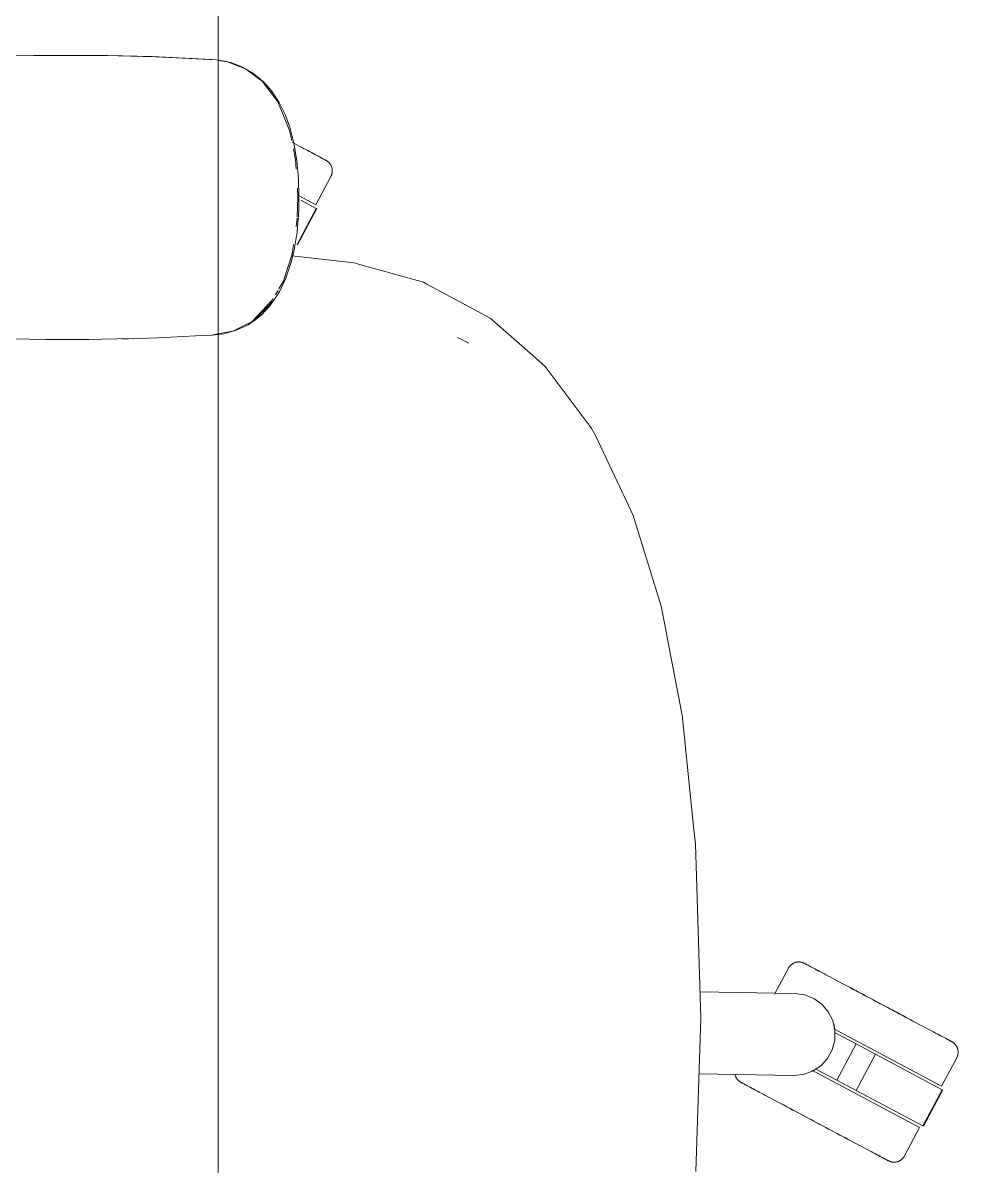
# Model space of a CAD drawing. Header units: millimetres. Extents: x 155927 to 326028, y -36033 to 97293.
# Drawn here: x 168436.9 to 168755.7, y 25508 to 25897.9 of the extents above; entities that cross this region are included whole.
import ezdxf

# ---------------------------------------------------------------- set-up
doc = ezdxf.new("R2010")
doc.units = ezdxf.units.MM
doc.header["$MEASUREMENT"] = 0
doc.layers.add('G-IMPT', color=8, linetype='CONTINUOUS', lineweight=9)
doc.layers.add('I-FURN', color=8, linetype='CONTINUOUS', lineweight=9)

msp = doc.modelspace()

# ---------------------------------------------------------------- linework, layer by layer
at = {"layer": 'G-IMPT'}
for p, q in [((168440.6, 25886.77), (168432.18, 25886.6)), ((168440.6, 25886.77), (168451.39, 25886.86)), ((168440.6, 25886.77), (168460.78, 25886.81)), ((168440.6, 25886.77), (168470.62, 25886.65)), ((168470.62, 25886.65), (168451.39, 25886.86)), ((168460.67, 25886.77), (168462.82, 25886.79)), ((168460.78, 25886.81), (168470.62, 25886.65)), ((168460.78, 25886.81), (168482.18, 25886.31)), ((168460.78, 25886.81), (168480.97, 25886.35)), ((168462.82, 25886.79), (168464.73, 25886.72)), ((168470.62, 25886.65), (168482.18, 25886.31)), ((168482.18, 25886.31), (168480.97, 25886.35)), ((168480.97, 25886.35), (168502.75, 25885.26)), ((168480.97, 25886.35), (168501.15, 25885.37)), ((168482.18, 25886.31), (168502.75, 25885.26)), ((168498.92, 25885.46), (168501.15, 25885.37)), ((168502.75, 25885.26), (168501.15, 25885.37)), ((168502.75, 25885.26), (168504.4, 25885.01)), ((168506.62, 25884.55), (168503.45, 25885.03)), ((168506.8, 25884.57), (168504.4, 25885.01)), ((168506.62, 25884.55), (168512.81, 25882.14)), ((168506.8, 25884.57), (168508.14, 25884.2)), ((168511.79, 25882.8), (168508.14, 25884.2)), ((168511.79, 25882.8), (168515.22, 25880.85)), ((168512.81, 25882.14), (168518.44, 25877.97)), ((168515.22, 25880.85), (168518.96, 25877.77)), ((168518.44, 25877.97), (168523.66, 25871.18)), ((168521.63, 25874.73), (168518.96, 25877.77)), ((168524.28, 25870.68), (168521.63, 25874.73)), ((168523.66, 25871.18), (168525.5, 25866.79)), ((168524.28, 25870.68), (168526.26, 25866.61)), ((168527.82, 25861.16), (168525.5, 25866.79)), ((168527.85, 25862.28), (168526.26, 25866.61)), ((168527.82, 25861.16), (168528.53, 25857.7)), ((168527.85, 25862.28), (168529.28, 25856.8)), ((168529.1, 25854.95), (168529.86, 25851.2)), ((168530.28, 25850.86), (168529.28, 25856.8)), ((168529.86, 25851.2), (168530.06, 25848)), ((168530.28, 25850.86), (168530.84, 25844.71)), ((168531.02, 25838.37), (168530.84, 25844.71)), ((168530.46, 25841.48), (168530.65, 25838.37)), ((168530.43, 25831.7), (168530.65, 25838.37)), ((168530.93, 25833.87), (168531.02, 25838.37)), ((168530.93, 25833.87), (168530.36, 25826.55)), ((168530.42, 25831.21), (168530.03, 25828.43)), ((168529.24, 25819.79), (168530.36, 25826.55)), ((168528.27, 25815.86), (168529.24, 25819.79)), ((168529.16, 25822.24), (168528.69, 25818.95)), ((168528.69, 25818.95), (168525.66, 25809.56)), ((168528.27, 25815.86), (168526.53, 25810.78)), ((168528.57, 25818.44), (168549.85, 25816.03)), ((168552.11, 25815.39), (168549.85, 25816.03)), ((168552.11, 25815.39), (168573.46, 25809.39)), ((168525.66, 25809.56), (168524.2, 25807.11)), ((168526.53, 25810.78), (168524.32, 25806.14)), ((168573.46, 25809.39), (168574.57, 25808.79)), ((168574.57, 25808.79), (168585.81, 25802.78)), ((168521.07, 25801.31), (168523.51, 25804.77)), ((168523.92, 25806.64), (168523.05, 25805.2)), ((168524.32, 25806.14), (168523.51, 25804.77)), ((168521.89, 25803.34), (168514.99, 25795.95)), ((168520.7, 25801.26), (168514.99, 25795.95)), ((168520.48, 25801.72), (168517.4, 25798.18)), ((168518.2, 25798.27), (168521.07, 25801.31)), ((168521.89, 25803.34), (168520.61, 25801.87)), ((168522.23, 25803.81), (168520.7, 25801.26)), ((168585.81, 25802.78), (168596.24, 25797.2)), ((168513.66, 25794.93), (168516.88, 25797.13)), ((168514.99, 25795.95), (168517.4, 25798.18)), ((168518.2, 25798.27), (168516.88, 25797.13)), ((168596.91, 25796.61), (168596.24, 25797.2)), ((168611.69, 25783.59), (168596.91, 25796.61)), ((168508.5, 25792.75), (168503.45, 25791.8)), ((168505.38, 25791.87), (168509.34, 25792.94)), ((168512.75, 25794.85), (168508.5, 25792.75)), ((168513.66, 25794.93), (168509.34, 25792.94)), ((168512.75, 25794.85), (168514.99, 25795.95)), ((168439.24, 25790), (168426.93, 25790.3)), ((168439.24, 25790), (168444.71, 25789.93)), ((168459.42, 25789.92), (168444.71, 25789.93)), ((168463.94, 25789.97), (168459.42, 25789.92)), ((168463.94, 25789.97), (168479.6, 25790.35)), ((168470.66, 25790.15), (168472.88, 25790.15)), ((168476.2, 25790.29), (168472.88, 25790.15)), ((168479.6, 25790.35), (168483.15, 25790.48)), ((168495.71, 25791.09), (168483.15, 25790.48)), ((168495.71, 25791.09), (168501.37, 25791.37)), ((168503.45, 25791.8), (168501.15, 25791.37)), ((168501.37, 25791.37), (168503.45, 25791.63)), ((168503.45, 25791.63), (168505.38, 25791.87)), ((168586.65, 25789.76), (168585.05, 25790.54)), ((168588.94, 25788.59), (168585.05, 25790.54)), ((168588.94, 25788.59), (168586.65, 25789.76)), ((168611.69, 25783.59), (168614.95, 25780.72)), ((168615.68, 25779.75), (168614.95, 25780.72)), ((168630.25, 25760.26), (168615.68, 25779.75)), ((168630.25, 25760.26), (168630.71, 25759.49)), ((168630.71, 25759.49), (168631.65, 25757.91)), ((168632.07, 25757.2), (168631.65, 25757.91)), ((168632.07, 25757.2), (168641.34, 25737.56)), ((168641.34, 25737.56), (168641.77, 25736.64)), ((168644.96, 25729.88), (168641.77, 25736.64)), ((168644.96, 25729.88), (168650.28, 25712.61)), ((168650.28, 25712.61), (168654.48, 25699)), ((168654.48, 25699), (168655.93, 25691.4)), ((168656.64, 25687.73), (168655.93, 25691.4)), ((168656.64, 25687.73), (168661.51, 25662.35)), ((168661.59, 25661.89), (168661.51, 25662.35)), ((168661.59, 25661.89), (168665.42, 25624.9)), ((168665.42, 25624.9), (168666.15, 25617.83)), ((168666.37, 25610.57), (168666.15, 25617.83)), ((168667.99, 25558.41), (168666.37, 25610.57)), ((168666.28, 25506.23), (168667.99, 25558.41))]:
    msp.add_line(p, q, dxfattribs=at)
at = {"layer": 'I-FURN'}
for p, q in [((168503.45, 26302.83), (168503.45, 24902.83)), ((168503.45, 24902.83), (168503.45, 26302.83)), ((168529.51, 25856.67), (168528.67, 25857.12)), ((168530.32, 25856.24), (168529.51, 25856.67)), ((168531.11, 25855.82), (168530.32, 25856.24)), ((168531.87, 25855.42), (168531.11, 25855.82)), ((168532.6, 25855.03), (168531.87, 25855.42)), ((168533.31, 25854.65), (168532.6, 25855.03)), ((168533.99, 25854.29), (168533.31, 25854.65)), ((168534.64, 25853.95), (168533.99, 25854.29)), ((168535.25, 25853.62), (168534.64, 25853.95)), ((168535.84, 25853.31), (168535.25, 25853.62)), ((168535.52, 25853.47), (168536.09, 25853.17)), ((168536.39, 25853.02), (168535.84, 25853.31)), ((168536.09, 25853.17), (168536.63, 25852.89)), ((168536.9, 25852.74), (168536.39, 25853.02)), ((168536.63, 25852.89), (168537.13, 25852.62)), ((168537.39, 25852.48), (168536.9, 25852.74)), ((168537.13, 25852.62), (168537.6, 25852.37)), ((168537.83, 25852.25), (168537.39, 25852.48)), ((168537.6, 25852.37), (168538.03, 25852.14)), ((168538.24, 25852.03), (168537.83, 25852.25)), ((168538.03, 25852.14), (168538.42, 25851.94)), ((168538.61, 25851.83), (168538.24, 25852.03)), ((168538.42, 25851.94), (168538.77, 25851.75)), ((168538.95, 25851.65), (168538.61, 25851.83)), ((168538.77, 25851.75), (168539.09, 25851.58)), ((168539.25, 25851.49), (168538.95, 25851.65)), ((168539.09, 25851.58), (168539.37, 25851.43)), ((168539.51, 25851.36), (168539.25, 25851.49)), ((168539.37, 25851.43), (168539.61, 25851.3)), ((168539.73, 25851.24), (168539.51, 25851.36)), ((168539.61, 25851.3), (168539.81, 25851.19)), ((168539.91, 25851.14), (168539.73, 25851.24)), ((168539.81, 25851.19), (168539.97, 25851.11)), ((168540.05, 25851.07), (168539.91, 25851.14)), ((168539.97, 25851.11), (168540.1, 25851.04)), ((168540.15, 25851.02), (168540.05, 25851.07)), ((168540.1, 25851.04), (168540.18, 25851)), ((168540.21, 25850.98), (168540.15, 25851.02)), ((168540.18, 25851), (168540.22, 25850.98)), ((168540.23, 25850.97), (168540.21, 25850.98)), ((168540.22, 25850.98), (168540.23, 25850.97)), ((168540.23, 25850.97), (168540.37, 25850.9)), ((168540.37, 25850.9), (168540.5, 25850.81)), ((168540.5, 25850.81), (168540.64, 25850.72)), ((168540.64, 25850.72), (168540.77, 25850.63)), ((168540.77, 25850.63), (168540.9, 25850.53)), ((168540.9, 25850.53), (168541.02, 25850.42)), ((168541.02, 25850.42), (168541.14, 25850.31)), ((168541.14, 25850.31), (168541.25, 25850.2)), ((168541.25, 25850.2), (168541.36, 25850.08)), ((168541.36, 25850.08), (168541.46, 25849.96)), ((168541.46, 25849.96), (168541.56, 25849.83)), ((168541.56, 25849.83), (168541.66, 25849.7)), ((168541.66, 25849.7), (168541.74, 25849.56)), ((168541.74, 25849.56), (168541.83, 25849.43)), ((168541.83, 25849.43), (168541.91, 25849.28)), ((168541.91, 25849.28), (168541.98, 25849.14)), ((168541.98, 25849.14), (168542.04, 25848.99)), ((168542.04, 25848.99), (168542.1, 25848.84)), ((168542.1, 25848.84), (168542.16, 25848.69)), ((168542.16, 25848.69), (168542.21, 25848.54)), ((168542.21, 25848.54), (168542.25, 25848.38)), ((168542.25, 25848.38), (168542.28, 25848.22)), ((168542.28, 25848.22), (168542.31, 25848.07)), ((168542.31, 25848.07), (168542.33, 25847.91)), ((168542.33, 25847.91), (168542.35, 25847.75)), ((168542.35, 25847.1), (168542.34, 25846.94)), ((168542.35, 25847.75), (168542.36, 25847.58)), ((168542.36, 25847.26), (168542.35, 25847.1)), ((168542.36, 25847.58), (168542.36, 25847.42)), ((168542.36, 25847.42), (168542.36, 25847.26)), ((168536.74, 25835.84), (168541.89, 25845.52)), ((168541.91, 25845.56), (168541.89, 25845.52)), ((168541.98, 25845.71), (168541.91, 25845.56)), ((168542.05, 25845.85), (168541.98, 25845.71)), ((168542.11, 25846), (168542.05, 25845.85)), ((168542.16, 25846.16), (168542.11, 25846)), ((168542.21, 25846.31), (168542.16, 25846.16)), ((168542.25, 25846.47), (168542.21, 25846.31)), ((168542.29, 25846.62), (168542.25, 25846.47)), ((168542.31, 25846.78), (168542.29, 25846.62)), ((168542.34, 25846.94), (168542.31, 25846.78)), ((168531.11, 25838.83), (168536.74, 25835.84)), ((168531.64, 25837.42), (168536.93, 25834.61)), ((168536.93, 25834.61), (168530.35, 25822.25)), ((168530.53, 25822.15), (168537.1, 25834.52)), ((168530.35, 25822.25), (168530.26, 25822.3)), ((168697.86, 25575.49), (168693.16, 25566.65)), ((168697.86, 25575.49), (168697.94, 25575.63)), ((168697.94, 25575.63), (168698.02, 25575.77)), ((168698.02, 25575.77), (168698.11, 25575.91)), ((168698.11, 25575.91), (168698.21, 25576.04)), ((168698.21, 25576.04), (168698.31, 25576.16)), ((168698.31, 25576.16), (168698.41, 25576.28)), ((168698.41, 25576.28), (168698.52, 25576.4)), ((168698.52, 25576.4), (168698.64, 25576.52)), ((168698.64, 25576.52), (168698.75, 25576.63)), ((168698.75, 25576.63), (168698.88, 25576.73)), ((168698.88, 25576.73), (168699, 25576.83)), ((168699, 25576.83), (168699.14, 25576.92)), ((168699.14, 25576.92), (168699.27, 25577.01)), ((168699.27, 25577.01), (168699.41, 25577.09)), ((168699.41, 25577.09), (168699.55, 25577.17)), ((168699.55, 25577.17), (168699.69, 25577.24)), ((168699.69, 25577.24), (168699.84, 25577.31)), ((168699.84, 25577.31), (168699.99, 25577.37)), ((168699.99, 25577.37), (168700.14, 25577.42)), ((168700.14, 25577.42), (168700.3, 25577.47)), ((168700.3, 25577.47), (168700.45, 25577.51)), ((168700.45, 25577.51), (168700.61, 25577.55)), ((168700.61, 25577.55), (168700.77, 25577.58)), ((168700.77, 25577.58), (168700.93, 25577.6)), ((168700.93, 25577.6), (168701.09, 25577.62)), ((168701.09, 25577.62), (168701.25, 25577.63)), ((168701.25, 25577.63), (168701.41, 25577.63)), ((168701.41, 25577.63), (168701.57, 25577.63)), ((168701.57, 25577.63), (168701.73, 25577.62)), ((168701.73, 25577.62), (168701.89, 25577.6)), ((168701.89, 25577.6), (168702.05, 25577.58)), ((168702.05, 25577.58), (168702.21, 25577.55)), ((168702.21, 25577.55), (168702.37, 25577.52)), ((168702.37, 25577.52), (168702.52, 25577.48)), ((168702.52, 25577.48), (168702.68, 25577.43)), ((168702.68, 25577.43), (168702.83, 25577.38)), ((168702.83, 25577.38), (168702.98, 25577.32)), ((168702.98, 25577.32), (168703.13, 25577.25)), ((168703.13, 25577.25), (168703.27, 25577.18)), ((168703.27, 25577.18), (168703.31, 25577.16)), ((168703.31, 25577.16), (168703.33, 25577.15)), ((168703.32, 25577.16), (168703.31, 25577.16)), ((168703.36, 25577.13), (168703.32, 25577.16)), ((168703.33, 25577.15), (168703.39, 25577.12)), ((168703.44, 25577.09), (168703.36, 25577.13)), ((168703.39, 25577.12), (168703.49, 25577.06)), ((168703.56, 25577.03), (168703.44, 25577.09)), ((168703.49, 25577.06), (168703.63, 25576.99)), ((168703.72, 25576.94), (168703.56, 25577.03)), ((168703.63, 25576.99), (168703.81, 25576.89)), ((168703.93, 25576.83), (168703.72, 25576.94)), ((168703.81, 25576.89), (168704.03, 25576.78)), ((168704.17, 25576.7), (168703.93, 25576.83)), ((168704.03, 25576.78), (168704.29, 25576.64)), ((168704.45, 25576.56), (168704.17, 25576.7)), ((168704.29, 25576.64), (168704.59, 25576.48)), ((168704.76, 25576.39), (168704.45, 25576.56)), ((168704.59, 25576.48), (168704.92, 25576.3)), ((168705.12, 25576.2), (168704.76, 25576.39)), ((168704.92, 25576.3), (168705.29, 25576.1)), ((168705.51, 25575.99), (168705.12, 25576.2)), ((168705.29, 25576.1), (168705.7, 25575.89)), ((168705.94, 25575.76), (168705.51, 25575.99)), ((168705.7, 25575.89), (168706.15, 25575.65)), ((168706.41, 25575.51), (168705.94, 25575.76)), ((168706.15, 25575.65), (168706.63, 25575.39)), ((168706.91, 25575.25), (168706.41, 25575.51)), ((168706.63, 25575.39), (168707.15, 25575.12)), ((168707.44, 25574.96), (168706.91, 25575.25)), ((168707.15, 25575.12), (168707.7, 25574.83)), ((168708.01, 25574.66), (168707.44, 25574.96)), ((168707.7, 25574.83), (168708.29, 25574.51)), ((168708.61, 25574.34), (168708.01, 25574.66)), ((168709.25, 25574), (168708.61, 25574.34)), ((168709.91, 25573.65), (168709.25, 25574)), ((168710.61, 25573.28), (168709.91, 25573.65)), ((168711.33, 25572.9), (168710.61, 25573.28)), ((168712.08, 25572.5), (168711.33, 25572.9)), ((168712.85, 25572.09), (168712.08, 25572.5)), ((168713.65, 25571.66), (168712.85, 25572.09)), ((168714.48, 25571.22), (168713.65, 25571.66)), ((168714.03, 25571.46), (168714.87, 25571.02)), ((168715.33, 25570.77), (168714.48, 25571.22)), ((168714.87, 25571.02), (168715.72, 25570.56)), ((168716.19, 25570.31), (168715.33, 25570.77)), ((168715.72, 25570.56), (168716.6, 25570.09)), ((168717.08, 25569.84), (168716.19, 25570.31)), ((168667.71, 25567.43), (168700.05, 25566.87)), ((168700.05, 25566.87), (168703.39, 25566.4)), ((168703.39, 25566.4), (168706.52, 25565.15)), ((168716.6, 25570.09), (168717.5, 25569.62)), ((168717.99, 25569.36), (168717.08, 25569.84)), ((168717.5, 25569.62), (168718.41, 25569.13)), ((168718.91, 25568.87), (168717.99, 25569.36)), ((168718.41, 25569.13), (168719.34, 25568.64)), ((168719.85, 25568.37), (168718.91, 25568.87)), ((168719.34, 25568.64), (168720.28, 25568.14)), ((168720.8, 25567.86), (168719.85, 25568.37)), ((168720.28, 25568.14), (168721.24, 25567.63)), ((168721.76, 25567.35), (168720.8, 25567.86)), ((168721.24, 25567.63), (168722.21, 25567.11)), ((168722.74, 25566.83), (168721.76, 25567.35)), ((168722.21, 25567.11), (168723.19, 25566.59)), ((168723.72, 25566.31), (168722.74, 25566.83)), ((168723.19, 25566.59), (168724.18, 25566.07)), ((168706.52, 25565.15), (168709.26, 25563.19)), ((168709.26, 25563.19), (168711.46, 25560.63)), ((168724.71, 25565.78), (168723.72, 25566.31)), ((168724.18, 25566.07), (168725.17, 25565.54)), ((168725.71, 25565.25), (168724.71, 25565.78)), ((168725.17, 25565.54), (168726.17, 25565.01)), ((168726.71, 25564.72), (168725.71, 25565.25)), ((168726.17, 25565.01), (168727.17, 25564.47)), ((168727.71, 25564.18), (168726.71, 25564.72)), ((168727.17, 25564.47), (168728.18, 25563.94)), ((168728.72, 25563.65), (168727.71, 25564.18)), ((168728.18, 25563.94), (168729.18, 25563.4)), ((168729.72, 25563.12), (168728.72, 25563.65)), ((168729.18, 25563.4), (168730.19, 25562.87)), ((168730.73, 25562.58), (168729.72, 25563.12)), ((168730.19, 25562.87), (168731.19, 25562.34)), ((168731.73, 25562.05), (168730.73, 25562.58)), ((168711.46, 25560.63), (168712.97, 25557.61)), ((168731.19, 25562.34), (168732.18, 25561.81)), ((168732.72, 25561.52), (168731.73, 25562.05)), ((168732.18, 25561.81), (168733.18, 25561.28)), ((168733.71, 25561), (168732.72, 25561.52)), ((168733.18, 25561.28), (168734.16, 25560.76)), ((168734.69, 25560.48), (168733.71, 25561)), ((168734.16, 25560.76), (168735.13, 25560.24)), ((168735.66, 25559.96), (168734.69, 25560.48)), ((168735.13, 25560.24), (168736.1, 25559.73)), ((168736.61, 25559.45), (168735.66, 25559.96)), ((168736.1, 25559.73), (168737.05, 25559.22)), ((168737.56, 25558.95), (168736.61, 25559.45)), ((168737.05, 25559.22), (168737.99, 25558.72)), ((168738.49, 25558.46), (168737.56, 25558.95)), ((168737.99, 25558.72), (168738.91, 25558.23)), ((168712.97, 25557.61), (168713.72, 25554.32)), ((168713.38, 25554.82), (168750.1, 25535.29)), ((168739.4, 25557.97), (168738.49, 25558.46)), ((168738.91, 25558.23), (168739.81, 25557.75)), ((168740.3, 25557.49), (168739.4, 25557.97)), ((168741.17, 25557.03), (168740.3, 25557.49)), ((168742.03, 25556.57), (168741.17, 25557.03)), ((168742.86, 25556.13), (168742.03, 25556.57)), ((168743.68, 25555.7), (168742.86, 25556.13)), ((168744.46, 25555.28), (168743.68, 25555.7)), ((168745.23, 25554.87), (168744.46, 25555.28)), ((168745.96, 25554.48), (168745.23, 25554.87)), ((168713.66, 25550.95), (168712.8, 25547.69)), ((168713.72, 25554.32), (168713.66, 25550.95)), ((168713.79, 25553.47), (168720.94, 25549.67)), ((168746.67, 25554.11), (168745.96, 25554.48)), ((168747.35, 25553.75), (168746.67, 25554.11)), ((168747.99, 25553.4), (168747.35, 25553.75)), ((168748.61, 25553.07), (168747.99, 25553.4)), ((168749.19, 25552.76), (168748.61, 25553.07)), ((168748.88, 25552.93), (168749.45, 25552.63)), ((168749.75, 25552.47), (168749.19, 25552.76)), ((168749.45, 25552.63), (168749.99, 25552.34)), ((168750.26, 25552.19), (168749.75, 25552.47)), ((168749.99, 25552.34), (168750.49, 25552.07)), ((168750.74, 25551.94), (168750.26, 25552.19)), ((168750.49, 25552.07), (168750.95, 25551.83)), ((168751.19, 25551.7), (168750.74, 25551.94)), ((168750.95, 25551.83), (168751.38, 25551.6)), ((168751.6, 25551.48), (168751.19, 25551.7)), ((168751.38, 25551.6), (168751.78, 25551.39)), ((168751.97, 25551.29), (168751.6, 25551.48)), ((168751.78, 25551.39), (168752.13, 25551.2)), ((168752.31, 25551.11), (168751.97, 25551.29)), ((168752.13, 25551.2), (168752.45, 25551.03)), ((168752.61, 25550.95), (168752.31, 25551.11)), ((168752.45, 25551.03), (168752.73, 25550.88)), ((168752.86, 25550.81), (168752.61, 25550.95)), ((168752.73, 25550.88), (168752.97, 25550.76)), ((168753.08, 25550.69), (168752.86, 25550.81)), ((168712.8, 25547.69), (168711.18, 25544.73)), ((168720.94, 25549.67), (168714.36, 25537.31)), ((168720.94, 25549.67), (168727.58, 25546.14)), ((168752.97, 25550.76), (168753.17, 25550.65)), ((168753.26, 25550.6), (168753.08, 25550.69)), ((168753.17, 25550.65), (168753.33, 25550.56)), ((168753.4, 25550.52), (168753.26, 25550.6)), ((168753.33, 25550.56), (168753.46, 25550.5)), ((168753.5, 25550.47), (168753.4, 25550.52)), ((168753.46, 25550.5), (168753.54, 25550.45)), ((168753.57, 25550.44), (168753.5, 25550.47)), ((168753.54, 25550.45), (168753.58, 25550.43)), ((168753.59, 25550.43), (168753.57, 25550.44)), ((168753.58, 25550.43), (168753.59, 25550.43)), ((168753.59, 25550.43), (168753.73, 25550.35)), ((168753.73, 25550.35), (168753.86, 25550.27)), ((168753.86, 25550.27), (168754, 25550.18)), ((168754, 25550.18), (168754.13, 25550.08)), ((168754.13, 25550.08), (168754.25, 25549.98)), ((168754.25, 25549.98), (168754.38, 25549.88)), ((168754.38, 25549.88), (168754.49, 25549.77)), ((168754.49, 25549.77), (168754.61, 25549.65)), ((168754.61, 25549.65), (168754.72, 25549.53)), ((168754.72, 25549.53), (168754.82, 25549.41)), ((168754.82, 25549.41), (168754.92, 25549.28)), ((168754.92, 25549.28), (168755.01, 25549.15)), ((168755.01, 25549.15), (168755.1, 25549.02)), ((168755.1, 25549.02), (168755.19, 25548.88)), ((168755.19, 25548.88), (168755.26, 25548.74)), ((168755.26, 25548.74), (168755.34, 25548.59)), ((168755.34, 25548.59), (168755.4, 25548.45)), ((168755.4, 25548.45), (168755.46, 25548.3)), ((168755.46, 25548.3), (168755.52, 25548.15)), ((168755.52, 25548.15), (168755.56, 25547.99)), ((168755.56, 25547.99), (168755.61, 25547.84)), ((168755.61, 25547.84), (168755.64, 25547.68)), ((168755.64, 25547.68), (168755.67, 25547.52)), ((168755.67, 25547.52), (168755.69, 25547.36)), ((168755.69, 25547.36), (168755.71, 25547.2)), ((168755.71, 25547.2), (168755.72, 25547.04)), ((168755.72, 25547.04), (168755.72, 25546.88)), ((168755.72, 25546.88), (168755.72, 25546.72)), ((168711.18, 25544.73), (168708.9, 25542.24)), ((168727.58, 25546.14), (168721, 25533.77)), ((168727.58, 25546.14), (168750.29, 25534.06)), ((168750.1, 25535.29), (168755.25, 25544.98)), ((168755.27, 25545.02), (168755.25, 25544.98)), ((168755.34, 25545.16), (168755.27, 25545.02)), ((168755.41, 25545.31), (168755.34, 25545.16)), ((168755.47, 25545.46), (168755.41, 25545.31)), ((168755.52, 25545.61), (168755.47, 25545.46)), ((168755.57, 25545.76), (168755.52, 25545.61)), ((168755.61, 25545.92), (168755.57, 25545.76)), ((168755.64, 25546.08), (168755.61, 25545.92)), ((168755.67, 25546.24), (168755.64, 25546.08)), ((168755.7, 25546.4), (168755.67, 25546.24)), ((168755.71, 25546.56), (168755.7, 25546.4)), ((168755.72, 25546.72), (168755.71, 25546.56)), ((168699.56, 25538.89), (168667.37, 25539.45)), ((168679.69, 25539.14), (168679.66, 25539.29)), ((168679.74, 25538.98), (168679.69, 25539.14)), ((168702.91, 25539.24), (168699.56, 25538.89)), ((168706.09, 25540.38), (168702.91, 25539.24)), ((168705.84, 25540.7), (168742.59, 25521.16)), ((168708.9, 25542.24), (168706.09, 25540.38)), ((168714.36, 25537.31), (168707.22, 25541.1)), ((168679.78, 25538.83), (168679.74, 25538.98)), ((168679.84, 25538.67), (168679.78, 25538.83)), ((168679.9, 25538.53), (168679.84, 25538.67)), ((168679.96, 25538.38), (168679.9, 25538.53)), ((168680.04, 25538.23), (168679.96, 25538.38)), ((168680.11, 25538.09), (168680.04, 25538.23)), ((168680.2, 25537.95), (168680.11, 25538.09)), ((168680.29, 25537.82), (168680.2, 25537.95)), ((168680.38, 25537.69), (168680.29, 25537.82)), ((168680.48, 25537.56), (168680.38, 25537.69)), ((168680.58, 25537.44), (168680.48, 25537.56)), ((168680.69, 25537.32), (168680.58, 25537.44)), ((168680.81, 25537.21), (168680.69, 25537.32)), ((168680.92, 25537.1), (168680.81, 25537.21)), ((168681.05, 25536.99), (168680.92, 25537.1)), ((168681.17, 25536.89), (168681.05, 25536.99)), ((168681.3, 25536.8), (168681.17, 25536.89)), ((168681.44, 25536.71), (168681.3, 25536.8)), ((168681.57, 25536.62), (168681.44, 25536.71)), ((168681.71, 25536.54), (168681.57, 25536.62)), ((168681.72, 25536.54), (168681.71, 25536.54)), ((168681.71, 25536.54), (168681.74, 25536.53)), ((168681.76, 25536.52), (168681.72, 25536.54)), ((168681.74, 25536.53), (168681.8, 25536.5)), ((168681.84, 25536.48), (168681.76, 25536.52)), ((168681.8, 25536.5), (168681.9, 25536.45)), ((168681.97, 25536.41), (168681.84, 25536.48)), ((168681.9, 25536.45), (168682.04, 25536.37)), ((168682.13, 25536.32), (168681.97, 25536.41)), ((168682.04, 25536.37), (168682.22, 25536.28)), ((168682.33, 25536.22), (168682.13, 25536.32)), ((168682.22, 25536.28), (168682.44, 25536.16)), ((168682.57, 25536.09), (168682.33, 25536.22)), ((168682.44, 25536.16), (168682.69, 25536.02)), ((168682.85, 25535.94), (168682.57, 25536.09)), ((168682.69, 25536.02), (168682.99, 25535.87)), ((168683.17, 25535.77), (168682.85, 25535.94)), ((168682.99, 25535.87), (168683.33, 25535.69)), ((168683.52, 25535.58), (168683.17, 25535.77)), ((168683.33, 25535.69), (168683.7, 25535.49)), ((168683.92, 25535.37), (168683.52, 25535.58)), ((168683.7, 25535.49), (168684.11, 25535.27)), ((168684.35, 25535.15), (168683.92, 25535.37)), ((168684.11, 25535.27), (168684.56, 25535.03)), ((168721, 25533.77), (168714.36, 25537.31)), ((168684.81, 25534.9), (168684.35, 25535.15)), ((168684.56, 25535.03), (168685.04, 25534.78)), ((168685.31, 25534.63), (168684.81, 25534.9)), ((168685.04, 25534.78), (168685.55, 25534.5)), ((168685.85, 25534.35), (168685.31, 25534.63)), ((168685.55, 25534.5), (168686.11, 25534.21)), ((168686.42, 25534.04), (168685.85, 25534.35)), ((168686.11, 25534.21), (168686.69, 25533.9)), ((168686.69, 25533.9), (168687.31, 25533.57)), ((168687.31, 25533.57), (168687.95, 25533.23)), ((168687.95, 25533.23), (168688.63, 25532.87)), ((168688.63, 25532.87), (168689.34, 25532.49)), ((168689.34, 25532.49), (168690.07, 25532.1)), ((168690.07, 25532.1), (168690.84, 25531.69)), ((168690.84, 25531.69), (168691.62, 25531.28)), ((168691.62, 25531.28), (168692.44, 25530.84)), ((168743.71, 25521.7), (168721, 25533.77)), ((168750.29, 25534.06), (168743.71, 25521.7)), ((168743.88, 25521.61), (168750.46, 25533.97)), ((168692.44, 25530.84), (168693.27, 25530.4)), ((168693.27, 25530.4), (168694.13, 25529.94)), ((168694.13, 25529.94), (168695, 25529.48)), ((168695, 25529.48), (168695.9, 25529)), ((168696.39, 25528.74), (168695.49, 25529.22)), ((168695.9, 25529), (168696.81, 25528.52)), ((168697.31, 25528.25), (168696.39, 25528.74)), ((168696.81, 25528.52), (168697.74, 25528.02)), ((168698.25, 25527.75), (168697.31, 25528.25)), ((168697.74, 25528.02), (168698.69, 25527.52)), ((168699.2, 25527.25), (168698.25, 25527.75)), ((168698.69, 25527.52), (168699.64, 25527.01)), ((168700.17, 25526.73), (168699.2, 25527.25)), ((168699.64, 25527.01), (168700.61, 25526.5)), ((168701.14, 25526.22), (168700.17, 25526.73)), ((168700.61, 25526.5), (168701.59, 25525.97)), ((168702.12, 25525.69), (168701.14, 25526.22)), ((168701.59, 25525.97), (168702.58, 25525.45)), ((168703.12, 25525.17), (168702.12, 25525.69)), ((168702.58, 25525.45), (168703.57, 25524.92)), ((168704.11, 25524.64), (168703.12, 25525.17)), ((168703.57, 25524.92), (168704.57, 25524.39)), ((168705.11, 25524.1), (168704.11, 25524.64)), ((168704.57, 25524.39), (168705.58, 25523.86)), ((168706.12, 25523.57), (168705.11, 25524.1)), ((168705.58, 25523.86), (168706.58, 25523.32)), ((168707.12, 25523.03), (168706.12, 25523.57)), ((168706.58, 25523.32), (168707.59, 25522.79)), ((168708.13, 25522.5), (168707.12, 25523.03)), ((168707.59, 25522.79), (168708.59, 25522.25)), ((168709.13, 25521.97), (168708.13, 25522.5)), ((168708.59, 25522.25), (168709.59, 25521.72)), ((168710.13, 25521.44), (168709.13, 25521.97)), ((168709.59, 25521.72), (168710.59, 25521.19)), ((168711.12, 25520.91), (168710.13, 25521.44)), ((168710.59, 25521.19), (168711.58, 25520.66)), ((168712.11, 25520.38), (168711.12, 25520.91)), ((168711.58, 25520.66), (168712.56, 25520.14)), ((168713.09, 25519.86), (168712.11, 25520.38)), ((168712.56, 25520.14), (168713.54, 25519.62)), ((168714.06, 25519.35), (168713.09, 25519.86)), ((168713.54, 25519.62), (168714.5, 25519.11)), ((168737.44, 25511.48), (168742.59, 25521.16)), ((168715.02, 25518.84), (168714.06, 25519.35)), ((168714.5, 25519.11), (168715.45, 25518.61)), ((168715.96, 25518.34), (168715.02, 25518.84)), ((168715.45, 25518.61), (168716.39, 25518.11)), ((168716.89, 25517.84), (168715.96, 25518.34)), ((168716.39, 25518.11), (168717.31, 25517.62)), ((168717.8, 25517.36), (168716.89, 25517.84)), ((168717.31, 25517.62), (168718.22, 25517.13)), ((168718.7, 25516.88), (168717.8, 25517.36)), ((168718.22, 25517.13), (168719.11, 25516.66)), ((168719.58, 25516.41), (168718.7, 25516.88)), ((168719.11, 25516.66), (168719.97, 25516.2)), ((168720.43, 25515.96), (168719.58, 25516.41)), ((168719.97, 25516.2), (168720.82, 25515.75)), ((168721.27, 25515.51), (168720.43, 25515.96)), ((168720.82, 25515.75), (168721.65, 25515.31)), ((168721.65, 25515.31), (168722.45, 25514.89)), ((168722.45, 25514.89), (168723.22, 25514.47)), ((168723.22, 25514.47), (168723.97, 25514.08)), ((168723.97, 25514.08), (168724.69, 25513.69)), ((168724.69, 25513.69), (168725.39, 25513.32)), ((168725.39, 25513.32), (168726.05, 25512.97)), ((168726.05, 25512.97), (168726.69, 25512.63)), ((168726.69, 25512.63), (168727.29, 25512.31)), ((168727.6, 25512.15), (168727.01, 25512.46)), ((168727.29, 25512.31), (168727.86, 25512.01)), ((168728.15, 25511.85), (168727.6, 25512.15)), ((168727.86, 25512.01), (168728.39, 25511.73)), ((168728.67, 25511.58), (168728.15, 25511.85)), ((168728.39, 25511.73), (168728.89, 25511.46)), ((168729.15, 25511.32), (168728.67, 25511.58)), ((168728.89, 25511.46), (168729.36, 25511.21)), ((168729.6, 25511.09), (168729.15, 25511.32)), ((168729.36, 25511.21), (168729.79, 25510.98)), ((168730.01, 25510.87), (168729.6, 25511.09)), ((168729.79, 25510.98), (168730.18, 25510.77)), ((168730.38, 25510.67), (168730.01, 25510.87)), ((168730.18, 25510.77), (168730.54, 25510.58)), ((168730.71, 25510.49), (168730.38, 25510.67)), ((168730.54, 25510.58), (168730.85, 25510.42)), ((168731.01, 25510.33), (168730.71, 25510.49)), ((168730.85, 25510.42), (168731.13, 25510.27)), ((168731.27, 25510.2), (168731.01, 25510.33)), ((168731.13, 25510.27), (168731.37, 25510.14)), ((168731.49, 25510.08), (168731.27, 25510.2)), ((168731.37, 25510.14), (168731.58, 25510.03)), ((168731.67, 25509.98), (168731.49, 25510.08)), ((168731.58, 25510.03), (168731.74, 25509.95)), ((168731.81, 25509.91), (168731.67, 25509.98)), ((168731.74, 25509.95), (168731.86, 25509.88)), ((168731.91, 25509.86), (168731.81, 25509.91)), ((168731.86, 25509.88), (168731.94, 25509.84)), ((168731.97, 25509.82), (168731.91, 25509.86)), ((168731.94, 25509.84), (168731.98, 25509.82)), ((168731.99, 25509.81), (168731.97, 25509.82)), ((168731.98, 25509.82), (168731.99, 25509.81)), ((168732.03, 25509.79), (168731.99, 25509.81)), ((168732.17, 25509.72), (168732.03, 25509.79)), ((168732.32, 25509.66), (168732.17, 25509.72)), ((168732.47, 25509.6), (168732.32, 25509.66)), ((168732.62, 25509.54), (168732.47, 25509.6)), ((168732.78, 25509.5), (168732.62, 25509.54)), ((168732.93, 25509.45), (168732.78, 25509.5)), ((168733.09, 25509.42), (168732.93, 25509.45)), ((168733.25, 25509.39), (168733.09, 25509.42)), ((168733.41, 25509.37), (168733.25, 25509.39)), ((168733.57, 25509.35), (168733.41, 25509.37)), ((168733.73, 25509.34), (168733.57, 25509.35)), ((168733.89, 25509.34), (168733.73, 25509.34)), ((168734.05, 25509.34), (168733.89, 25509.34)), ((168734.21, 25509.35), (168734.05, 25509.34)), ((168734.37, 25509.37), (168734.21, 25509.35)), ((168734.53, 25509.39), (168734.37, 25509.37)), ((168734.69, 25509.42), (168734.53, 25509.39)), ((168734.85, 25509.46), (168734.69, 25509.42)), ((168735, 25509.5), (168734.85, 25509.46)), ((168735.16, 25509.55), (168735, 25509.5)), ((168735.31, 25509.6), (168735.16, 25509.55)), ((168735.46, 25509.66), (168735.31, 25509.6)), ((168735.61, 25509.73), (168735.46, 25509.66)), ((168735.75, 25509.8), (168735.61, 25509.73)), ((168735.89, 25509.88), (168735.75, 25509.8)), ((168736.03, 25509.96), (168735.89, 25509.88)), ((168736.16, 25510.05), (168736.03, 25509.96)), ((168736.3, 25510.14), (168736.16, 25510.05)), ((168736.42, 25510.24), (168736.3, 25510.14)), ((168736.55, 25510.35), (168736.42, 25510.24)), ((168736.66, 25510.46), (168736.55, 25510.35)), ((168736.78, 25510.57), (168736.66, 25510.46)), ((168736.89, 25510.69), (168736.78, 25510.57)), ((168736.99, 25510.81), (168736.89, 25510.69)), ((168737.09, 25510.94), (168736.99, 25510.81)), ((168737.19, 25511.07), (168737.09, 25510.94)), ((168737.28, 25511.2), (168737.19, 25511.07)), ((168737.36, 25511.34), (168737.28, 25511.2)), ((168737.44, 25511.48), (168737.36, 25511.34))]:
    msp.add_line(p, q, dxfattribs=at)
msp.add_arc((168699.99, 25552.88), 13.81, 12.3473, 17.336, dxfattribs=at)
msp.add_open_spline([(168713.32, 25556.52), (168713.43, 25556.1), (168713.5, 25555.66), (168713.56, 25555.23)], degree=3, dxfattribs=at)

doc.saveas('drawing.dxf')
